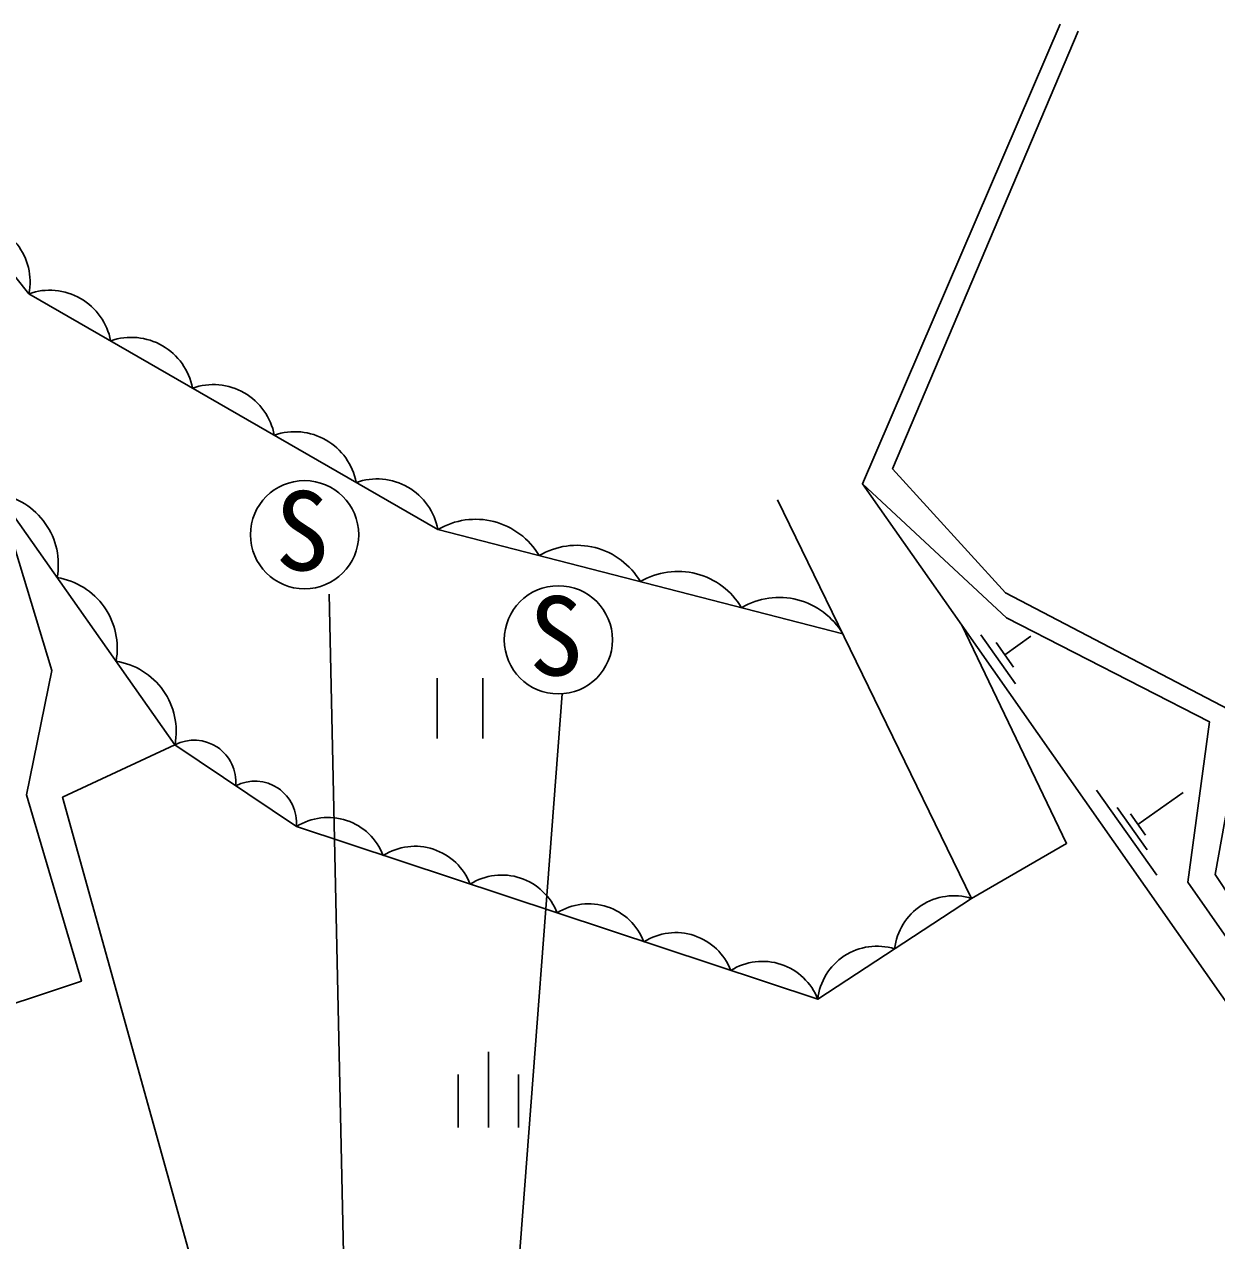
# Model space of a CAD drawing. Units: millimetres, scale not verified. Extents: x 40000 to 680000, y 20000 to 380000.
# Drawn here: x 150342 to 177891, y 317517 to 345624 of the extents above; entities that cross this region are included whole.
import ezdxf
from ezdxf.enums import TextEntityAlignment as Align

# ---------------------------------------------------------------- set-up
doc = ezdxf.new("R2010")
doc.units = ezdxf.units.MM
doc.header["$LTSCALE"] = 1000
doc.layers.add('M-BGD', color=7, linetype='Continuous', lineweight=25)
doc.styles.add('ＭＳ ゴシック', font='')
doc.styles.get('ＭＳ ゴシック').set_extended_font_data('MS Gothic')

msp = doc.modelspace()

# ---------------------------------------------------------------- linework, layer by layer
at = {"layer": 'M-BGD'}
for p, q in [((172228, 325425), (167745, 334634)), ((157388, 332456), (157835, 311791)), ((173245, 330381), (172441, 331516)), ((172994, 331056), (173599, 331485)), ((173195, 330772), (172793, 331339)), ((159883, 330519), (159883, 329119)), ((160933, 329119), (160933, 330519)), ((162765, 330154), (161385, 311890)), ((176505, 325965), (175113, 327928)), ((176071, 327132), (177118, 327874)), ((176288, 326548), (175592, 327530)), ((176245, 326887), (175897, 327377)), ((161063, 320131), (161063, 321881)), ((160363, 320131), (160363, 321356)), ((161763, 320131), (161763, 321356))]:
    msp.add_line(p, q, dxfattribs=at)
for points in [[(174272, 345624), (169706, 335007), (173035, 331906), (177722, 329510), (177221, 325798), (179617, 322375), (187016, 319400), (202656, 317557), (206132, 319426), (210924, 323902), (215452, 326245), (216111, 329379), (217217, 326877), (217743, 319584)], [(174694, 345466), (170402, 335356), (173009, 332486), (178512, 329616), (177853, 325982), (179802, 323033), (187411, 319742), (202478, 317858), (205649, 319566), (210693, 324247), (214993, 326441), (215730, 329390), (211114, 331093), (188681, 339105)], [(172228, 325425), (168674, 323095), (156628, 327084), (153823, 328976), (149738, 334770), (148814, 337432), (147796, 342715)], [(169251, 331542), (159899, 333950), (150447, 339400), (147796, 342715)], [(146260, 321721), (151660, 323514), (150396, 327819), (150975, 330689), (149738, 334770)], [(172228, 325425), (174423, 326696), (172005, 331742), (169706, 335007)], [(217576, 321900), (215373, 325271), (211345, 323428), (206211, 319163), (203367, 316424), (187174, 318373), (178722, 322164), (172005, 331742)], [(155695, 311676), (151226, 327764), (153823, 328976)]]:
    msp.add_lwpolyline(points, dxfattribs=at)
for centre in [(156817, 333830), (162682, 331401)]:
    msp.add_circle(centre, 1250, dxfattribs=at)
for centre, radius, start, end in [((149100, 339682), 1376, 348.1835, 89.0991), ((150922, 338040), 1440, 10.7935, 109.2709), ((152813, 336950), 1440, 10.7935, 109.2709), ((154703, 335860), 1440, 10.7935, 109.2709), ((156594, 334770), 1440, 10.7935, 109.2709), ((158484, 333680), 1440, 10.7935, 109.2709), ((149482, 333144), 1646, 349.3169, 81.0535), ((160767, 332480), 1707, 30.5611, 120.5653), ((163105, 331878), 1707, 30.5611, 120.5653), ((150844, 331212), 1646, 349.3169, 81.0535), ((165443, 331276), 1707, 30.5611, 120.5653), ((167781, 330674), 1707, 30.5611, 120.5653), ((152206, 329281), 1646, 349.3169, 81.0535), ((154264, 328117), 965, 354.809, 117.1924), ((155667, 327171), 965, 354.809, 117.1924), ((157358, 325928), 1368, 21.0644, 122.2913), ((159366, 325263), 1368, 21.0644, 122.2913), ((161374, 324598), 1368, 21.0644, 122.2913), ((171821, 324108), 1379, 72.8474, 173.6468), ((163381, 323933), 1368, 21.0644, 122.2913), ((165389, 323268), 1368, 21.0644, 122.2913), ((170044, 322943), 1379, 72.8474, 173.6468), ((167397, 322603), 1368, 21.0644, 122.2913)]:
    msp.add_arc(centre, radius, start, end, dxfattribs=at)

# ---------------------------------------------------------------- texts
at = {"layer": 'M-BGD', "style": 'ＭＳ ゴシック'}
for p in [(156138, 332456), (162003, 330028)]:
    msp.add_text('S', height=1833, dxfattribs=at).set_placement(p, align=Align.BOTTOM_LEFT)

doc.saveas('drawing.dxf')
